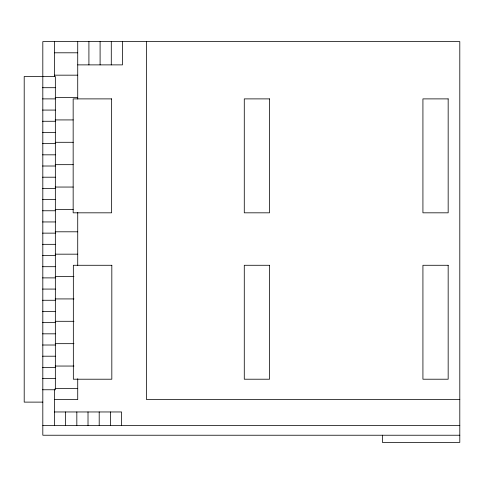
<?xml version="1.0" encoding="UTF-8"?>
<svg xmlns="http://www.w3.org/2000/svg" width="484" height="484" viewBox="0 0 484 484"><rect width="100%" height="100%" fill="white"/><g stroke="black" fill="none" stroke-linecap="round" stroke-linejoin="round"><path stroke-width="0.73" d="M54.45 52.798L77.724 52.798M77.724 64.88L122.47 64.88L122.47 41.606M54.45 75.171L77.724 75.171M42.586 87.701L55.345 87.701M55.2 97.544L77.724 97.544M42.586 98.887L55.345 98.887M42.586 110.074L55.345 110.074M55.2 119.923L73.217 119.923M42.586 121.266L55.345 121.266M42.586 132.453L55.345 132.453M55.2 142.296L73.217 142.296M42.586 143.639L55.345 143.639M42.586 154.826L55.345 154.826M55.2 164.669L73.217 164.669M42.586 166.012L55.345 166.012M42.586 177.204L55.345 177.204M55.2 187.048L73.217 187.048M42.586 188.391L55.345 188.391M42.586 199.577L55.345 199.577M55.2 209.421L73.217 209.421M42.586 210.764L55.345 210.764M42.586 221.95L55.345 221.95M55.2 231.8L77.724 231.8M42.586 233.137L55.345 233.137M42.586 244.329L55.345 244.329M55.2 254.173L77.724 254.173M42.586 255.516L55.345 255.516M42.586 266.702L55.345 266.702M55.2 276.546L73.967 276.546M42.586 277.889L55.345 277.889M42.586 289.075L55.345 289.075M55.2 298.924L73.967 298.924M42.586 300.268L55.345 300.268M42.586 311.454L55.345 311.454M55.2 321.297L73.967 321.297M42.586 322.64L55.345 322.64M42.586 333.827L55.345 333.827M55.2 343.67L73.967 343.67M42.586 345.013L55.345 345.013M42.586 356.206L55.345 356.206M55.2 366.049L73.967 366.049M42.586 367.392L55.345 367.392M42.586 378.579L55.345 378.579M55.2 388.422L77.724 388.422M42.586 389.765L55.345 389.765L55.345 76.514L24.2 76.514L24.2 402.119L42.816 402.119M54.45 399.609L77.724 399.609L77.724 378.73M459.8 399.609L146.549 399.609L146.549 41.606M54.45 411.963L121.575 411.963L121.575 425.472M42.816 425.388L459.8 425.388M459.8 435.231L42.816 435.231L42.816 41.606L459.8 41.606L459.8 442.394L382.384 442.394L382.384 435.231M111.284 41.606L111.284 64.88M110.388 411.963L110.388 425.472M100.097 41.606L100.097 64.88M99.202 411.963L99.202 425.472M88.911 41.606L88.911 64.88M88.015 411.963L88.015 425.472M77.724 41.606L77.724 99.038M77.724 212.403L77.724 265.359M76.829 411.963L76.829 425.472M65.636 411.963L65.636 425.472M54.45 41.606L54.45 76.66M54.45 389.148L54.45 425.472M111.641 98.887L73.157 98.887L73.157 212.821L111.641 212.821L111.641 98.887M269.521 98.887L244.281 98.887L244.281 212.821L269.521 212.821L269.521 98.887M448.166 98.887L422.925 98.887L422.925 212.821L448.166 212.821L448.166 98.887M111.822 265.28L73.338 265.28L73.338 379.214L111.822 379.214L111.822 265.28M269.521 265.28L244.281 265.28L244.281 379.214L269.521 379.214L269.521 265.28M448.166 265.28L422.925 265.28L422.925 379.214L448.166 379.214L448.166 265.28"/></g></svg>
